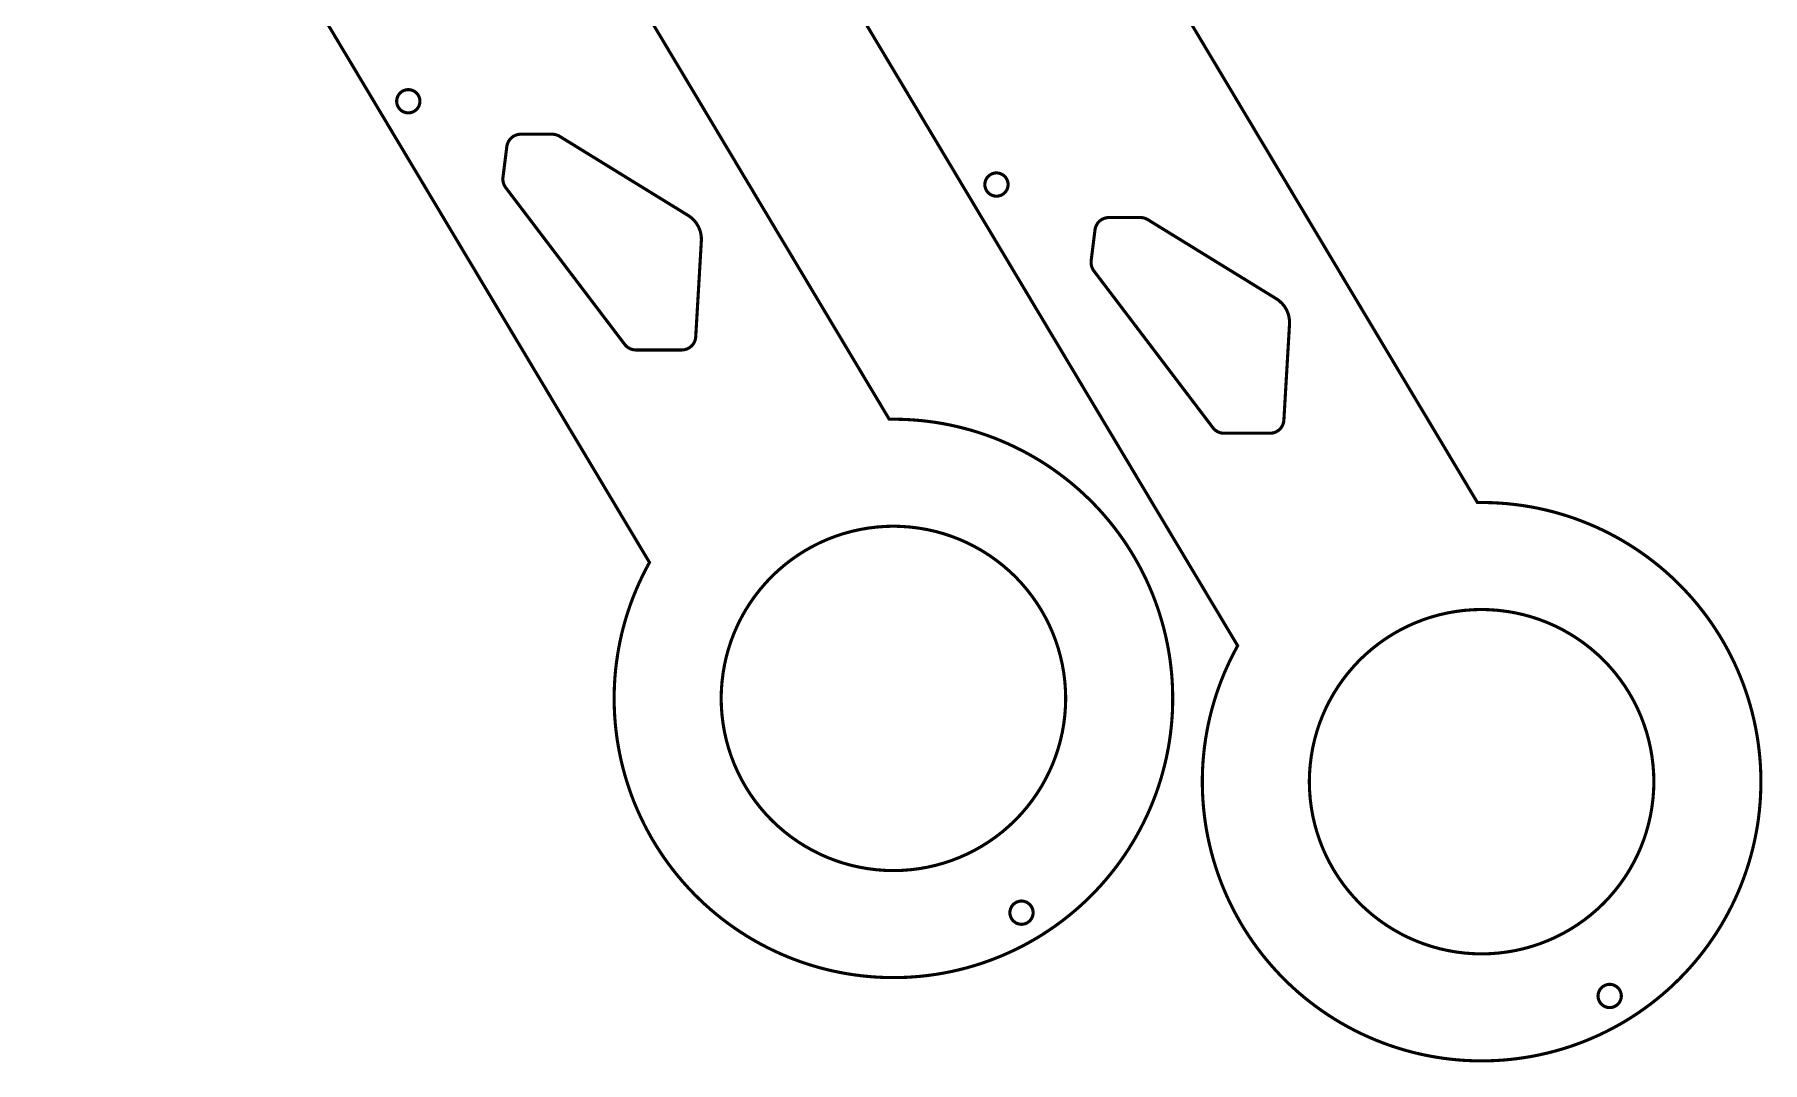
# Model space of a CAD drawing. Extents: x 0 to 578, y 0 to 442.
# Drawn here: x 392 to 577.6, y 5.1 to 115.5 of the extents above; entities that cross this region are included whole.
import ezdxf

# ---------------------------------------------------------------- set-up
doc = ezdxf.new("R2010")
doc.units = 0
doc.layers.get('0').update_dxf_attribs({"linetype": 'CONTINUOUS'})

msp = doc.modelspace()

# ---------------------------------------------------------------- linework, layer by layer
at = {"color": 0, "const_width": 0.3333}
for points in [[(427.151, 169.082), (483.843, 74.2078), (484.05, 74.211), (484.672, 74.2089), (485.5, 74.1869), (486.324, 74.1425), (487.144, 74.0756), (487.961, 73.9864), (488.774, 73.875), (489.581, 73.7418), (490.383, 73.5868), (491.179, 73.4103), (491.969, 73.2125), (492.754, 72.9935), (493.531, 72.7535), (494.3, 72.4928), (495.063, 72.2114), (495.817, 71.9097), (496.563, 71.5876), (497.299, 71.2457), (498.025, 70.8837), (498.742, 70.5022), (499.449, 70.1013), (500.146, 69.681), (500.831, 69.2415), (501.504, 68.7832), (502.165, 68.3061), (502.815, 67.8106), (503.453, 67.2965), (504.076, 66.7644), (504.686, 66.2143), (505.282, 65.6464), (505.864, 65.0608), (506.431, 64.4578), (506.846, 63.9946), (506.982, 63.8375), (507.118, 63.6807), (507.517, 63.2024), (508.032, 62.5546), (508.528, 61.8946), (509.003, 61.2231), (509.46, 60.5401), (509.897, 59.8464), (510.314, 59.1422), (510.711, 58.4281), (511.088, 57.7046), (511.444, 56.9718), (511.781, 56.2306), (512.096, 55.481), (512.39, 54.7238), (512.665, 53.9592), (512.918, 53.1878), (513.151, 52.4097), (513.363, 51.626), (513.553, 50.8364), (513.721, 50.0418), (513.868, 49.2425), (513.993, 48.439), (514.097, 47.6317), (514.179, 46.821), (514.239, 46.0075), (514.276, 45.1913), (514.293, 44.3732), (514.286, 43.5533), (514.257, 42.7324), (514.204, 41.9107), (514.131, 41.0887), (514.032, 40.2669), (513.944, 39.6506), (513.912, 39.4457), (513.879, 39.2408), (513.768, 38.6282), (513.604, 37.8172), (513.417, 37.0133), (513.208, 36.2168), (512.979, 35.4281), (512.728, 34.6476), (512.457, 33.8756), (512.164, 33.1125), (511.853, 32.3588), (511.521, 31.6147), (511.168, 30.8807), (510.797, 30.1571), (510.407, 29.4443), (509.997, 28.7428), (509.569, 28.0528), (509.122, 27.3746), (508.658, 26.7089), (508.175, 26.0558), (507.675, 25.416), (507.157, 24.7894), (506.622, 24.1767), (506.071, 23.5783), (505.503, 22.9944), (504.918, 22.4256), (504.317, 21.8719), (503.7, 21.334), (503.068, 20.8124), (502.421, 20.3071), (501.757, 19.8187), (501.079, 19.3476), (500.387, 18.894), (499.86, 18.5649), (499.681, 18.4585), (499.503, 18.3521), (498.963, 18.0426), (498.235, 17.6478), (497.499, 17.2743), (496.756, 16.9219), (496.003, 16.591), (495.244, 16.2813), (494.478, 15.9931), (493.707, 15.7261), (492.928, 15.4807), (492.144, 15.2568), (491.357, 15.0544), (490.564, 14.8738), (489.767, 14.7147), (488.965, 14.5774), (488.162, 14.4618), (487.356, 14.3679), (486.547, 14.296), (485.736, 14.2458), (484.925, 14.2178), (484.113, 14.2115), (483.299, 14.2275), (482.486, 14.2654), (481.674, 14.3256), (480.861, 14.4078), (480.051, 14.5122), (479.243, 14.639), (478.436, 14.7881), (477.633, 14.9594), (476.833, 15.1533), (476.036, 15.3696), (475.244, 15.6082), (474.653, 15.8015), (474.457, 15.8696), (474.261, 15.9375), (473.676, 16.1525), (472.906, 16.456), (472.147, 16.7797), (471.399, 17.1233), (470.662, 17.4864), (469.936, 17.8688), (469.224, 18.2701), (468.522, 18.6901), (467.835, 19.1283), (467.16, 19.5846), (466.497, 20.0585), (465.85, 20.5499), (465.215, 21.0581), (464.596, 21.5831), (463.99, 22.1244), (463.4, 22.6819), (462.825, 23.2553), (462.267, 23.8439), (461.722, 24.4476), (461.196, 25.0663), (460.685, 25.6994), (460.192, 26.3467), (459.715, 27.0078), (459.257, 27.6824), (458.815, 28.3703), (458.393, 29.071), (457.989, 29.7843), (457.604, 30.5099), (457.238, 31.2475), (456.892, 31.9967), (456.565, 32.7572), (456.333, 33.3347), (456.26, 33.5286), (456.185, 33.7225), (455.974, 34.3083), (455.713, 35.0932), (455.472, 35.8828), (455.254, 36.6768), (455.058, 37.4747), (454.886, 38.276), (454.735, 39.0803), (454.606, 39.8871), (454.499, 40.6958), (454.415, 41.5062), (454.353, 42.3179), (454.313, 43.1301), (454.294, 43.9426), (454.297, 44.755), (454.324, 45.5665), (454.371, 46.3771), (454.44, 47.186), (454.532, 47.9928), (454.646, 48.7971), (454.781, 49.5986), (454.938, 50.3965), (455.115, 51.1907), (455.317, 51.9806), (455.537, 52.7657), (455.782, 53.5454), (456.047, 54.3196), (456.333, 55.0875), (456.642, 55.849), (456.972, 56.6033), (457.324, 57.3503), (457.696, 58.0892), (457.989, 58.6383), (458.09, 58.8196), (392.204, 169.082)], [(490.331, 160.132), (547.021, 65.2574), (547.228, 65.2606), (547.851, 65.2585), (548.678, 65.2365), (549.503, 65.1921), (550.322, 65.1251), (551.139, 65.0358), (551.951, 64.9246), (552.76, 64.7913), (553.561, 64.6364), (554.358, 64.4599), (555.149, 64.2621), (555.932, 64.0431), (556.71, 63.8031), (557.479, 63.5424), (558.24, 63.261), (558.994, 62.9592), (559.74, 62.6372), (560.476, 62.2951), (561.203, 61.9333), (561.921, 61.5518), (562.628, 61.1508), (563.324, 60.7304), (564.008, 60.291), (564.682, 59.8326), (565.344, 59.3557), (565.993, 58.86), (566.631, 58.346), (567.254, 57.8139), (567.864, 57.2638), (568.46, 56.6958), (569.042, 56.1103), (569.608, 55.5074), (570.025, 55.044), (570.161, 54.8871), (570.296, 54.7301), (570.694, 54.2519), (571.21, 53.6042), (571.706, 52.9442), (572.182, 52.2726), (572.637, 51.5896), (573.075, 50.8958), (573.492, 50.1917), (573.889, 49.4776), (574.265, 48.754), (574.622, 48.0214), (574.958, 47.28), (575.274, 46.5306), (575.569, 45.7733), (575.843, 45.0087), (576.097, 44.2372), (576.329, 43.4593), (576.54, 42.6754), (576.731, 41.886), (576.899, 41.0914), (577.046, 40.2921), (577.172, 39.4886), (577.275, 38.6813), (577.357, 37.8706), (577.418, 37.0569), (577.456, 36.2408), (577.471, 35.4226), (577.464, 34.6029), (577.435, 33.7819), (577.383, 32.9603), (577.308, 32.1383), (577.211, 31.3165), (577.124, 30.7001), (577.09, 30.4953), (577.057, 30.2904), (576.947, 29.6776), (576.782, 28.8667), (576.594, 28.0628), (576.386, 27.2664), (576.157, 26.4776), (575.906, 25.6971), (575.635, 24.9251), (575.343, 24.1621), (575.031, 23.4083), (574.699, 22.6642), (574.347, 21.9301), (573.975, 21.2067), (573.585, 20.4938), (573.175, 19.7922), (572.747, 19.1022), (572.301, 18.4242), (571.836, 17.7585), (571.354, 17.1054), (570.854, 16.4654), (570.336, 15.8389), (569.801, 15.2263), (569.249, 14.6278), (568.681, 14.0439), (568.096, 13.475), (567.496, 12.9215), (566.879, 12.3836), (566.246, 11.8619), (565.599, 11.3567), (564.936, 10.8683), (564.258, 10.3971), (563.565, 9.9436), (563.037, 9.6144), (562.86, 9.508), (562.681, 9.4016), (562.14, 9.0921), (561.414, 8.6974), (560.678, 8.3238), (559.933, 7.9715), (559.182, 7.6405), (558.422, 7.3308), (557.657, 7.0425), (556.885, 6.7757), (556.107, 6.5302), (555.324, 6.3063), (554.535, 6.104), (553.742, 5.9233), (552.944, 5.7642), (552.144, 5.6269), (551.34, 5.5113), (550.533, 5.4175), (549.725, 5.3455), (548.915, 5.2954), (548.103, 5.2673), (547.29, 5.2611), (546.478, 5.277), (545.664, 5.315), (544.851, 5.3751), (544.04, 5.4573), (543.229, 5.5618), (542.421, 5.6885), (541.615, 5.8376), (540.811, 6.009), (540.011, 6.2028), (539.215, 6.4191), (538.422, 6.6578), (537.831, 6.8511), (537.635, 6.9191), (537.439, 6.9871), (536.854, 7.202), (536.085, 7.5055), (535.325, 7.8292), (534.576, 8.1728), (533.84, 8.5359), (533.115, 8.9184), (532.401, 9.3197), (531.701, 9.7396), (531.012, 10.1779), (530.338, 10.6342), (529.676, 11.1081), (529.028, 11.5993), (528.394, 12.1076), (527.774, 12.6327), (527.169, 13.174), (526.579, 13.7315), (526.004, 14.3047), (525.444, 14.8933), (524.901, 15.4972), (524.374, 16.1158), (523.864, 16.7489), (523.369, 17.3961), (522.893, 18.0574), (522.435, 18.7319), (521.994, 19.4197), (521.571, 20.1206), (521.168, 20.8339), (520.782, 21.5594), (520.417, 22.2971), (520.069, 23.0462), (519.743, 23.8067), (519.511, 24.3843), (519.438, 24.5782), (519.364, 24.7721), (519.153, 25.3578), (518.89, 26.1426), (518.65, 26.9324), (518.432, 27.7264), (518.238, 28.5242), (518.064, 29.3256), (517.912, 30.1297), (517.783, 30.9365), (517.678, 31.7454), (517.593, 32.5558), (517.531, 33.3674), (517.49, 34.1797), (517.472, 34.9922), (517.476, 35.8044), (517.501, 36.6161), (517.549, 37.4265), (517.619, 38.2354), (517.71, 39.0424), (517.824, 39.8467), (517.958, 40.6481), (518.115, 41.4461), (518.294, 42.2403), (518.494, 43.03), (518.717, 43.8151), (518.96, 44.595), (519.225, 45.369), (519.511, 46.1371), (519.819, 46.8985), (520.15, 47.6529), (520.501, 48.3997), (520.874, 49.1386), (521.167, 49.6879), (521.268, 49.869), (455.382, 160.132)]]:
    msp.add_lwpolyline(points, dxfattribs=at)
at = {"color": 0}
for points in [[(427.151, 169.082), (483.843, 74.2078), (484.05, 74.211), (484.672, 74.2089), (485.5, 74.1869), (486.324, 74.1425), (487.144, 74.0756), (487.961, 73.9864), (488.774, 73.875), (489.581, 73.7418), (490.383, 73.5868), (491.179, 73.4103), (491.969, 73.2125), (492.754, 72.9935), (493.531, 72.7535), (494.3, 72.4928), (495.063, 72.2114), (495.817, 71.9097), (496.563, 71.5876), (497.299, 71.2457), (498.025, 70.8837), (498.742, 70.5022), (499.449, 70.1013), (500.146, 69.681), (500.831, 69.2415), (501.504, 68.7832), (502.165, 68.3061), (502.815, 67.8106), (503.453, 67.2965), (504.076, 66.7644), (504.686, 66.2143), (505.282, 65.6464), (505.864, 65.0608), (506.431, 64.4578), (506.846, 63.9946), (506.982, 63.8375), (507.118, 63.6807), (507.517, 63.2024), (508.032, 62.5546), (508.528, 61.8946), (509.003, 61.2231), (509.46, 60.5401), (509.897, 59.8464), (510.314, 59.1422), (510.711, 58.4281), (511.088, 57.7046), (511.444, 56.9718), (511.781, 56.2306), (512.096, 55.481), (512.39, 54.7238), (512.665, 53.9592), (512.918, 53.1878), (513.151, 52.4097), (513.363, 51.626), (513.553, 50.8364), (513.721, 50.0418), (513.868, 49.2425), (513.993, 48.439), (514.097, 47.6317), (514.179, 46.821), (514.239, 46.0075), (514.276, 45.1913), (514.293, 44.3732), (514.286, 43.5533), (514.257, 42.7324), (514.204, 41.9107), (514.131, 41.0887), (514.032, 40.2669), (513.944, 39.6506), (513.912, 39.4457), (513.879, 39.2408), (513.768, 38.6282), (513.604, 37.8172), (513.417, 37.0133), (513.208, 36.2168), (512.979, 35.4281), (512.728, 34.6476), (512.457, 33.8756), (512.164, 33.1125), (511.853, 32.3588), (511.521, 31.6147), (511.168, 30.8807), (510.797, 30.1571), (510.407, 29.4443), (509.997, 28.7428), (509.569, 28.0528), (509.122, 27.3746), (508.658, 26.7089), (508.175, 26.0558), (507.675, 25.416), (507.157, 24.7894), (506.622, 24.1767), (506.071, 23.5783), (505.503, 22.9944), (504.918, 22.4256), (504.317, 21.8719), (503.7, 21.334), (503.068, 20.8124), (502.421, 20.3071), (501.757, 19.8187), (501.079, 19.3476), (500.387, 18.894), (499.86, 18.5649), (499.681, 18.4585), (499.503, 18.3521), (498.963, 18.0426), (498.235, 17.6478), (497.499, 17.2743), (496.756, 16.9219), (496.003, 16.591), (495.244, 16.2813), (494.478, 15.9931), (493.707, 15.7261), (492.928, 15.4807), (492.144, 15.2568), (491.357, 15.0544), (490.564, 14.8738), (489.767, 14.7147), (488.965, 14.5774), (488.162, 14.4618), (487.356, 14.3679), (486.547, 14.296), (485.736, 14.2458), (484.925, 14.2178), (484.113, 14.2115), (483.299, 14.2275), (482.486, 14.2654), (481.674, 14.3256), (480.861, 14.4078), (480.051, 14.5122), (479.243, 14.639), (478.436, 14.7881), (477.633, 14.9594), (476.833, 15.1533), (476.036, 15.3696), (475.244, 15.6082), (474.653, 15.8015), (474.457, 15.8696), (474.261, 15.9375), (473.676, 16.1525), (472.906, 16.456), (472.147, 16.7797), (471.399, 17.1233), (470.662, 17.4864), (469.936, 17.8688), (469.224, 18.2701), (468.522, 18.6901), (467.835, 19.1283), (467.16, 19.5846), (466.497, 20.0585), (465.85, 20.5499), (465.215, 21.0581), (464.596, 21.5831), (463.99, 22.1244), (463.4, 22.6819), (462.825, 23.2553), (462.267, 23.8439), (461.722, 24.4476), (461.196, 25.0663), (460.685, 25.6994), (460.192, 26.3467), (459.715, 27.0078), (459.257, 27.6824), (458.815, 28.3703), (458.393, 29.071), (457.989, 29.7843), (457.604, 30.5099), (457.238, 31.2475), (456.892, 31.9967), (456.565, 32.7572), (456.333, 33.3347), (456.26, 33.5286), (456.185, 33.7225), (455.974, 34.3083), (455.713, 35.0932), (455.472, 35.8828), (455.254, 36.6768), (455.058, 37.4747), (454.886, 38.276), (454.735, 39.0803), (454.606, 39.8871), (454.499, 40.6958), (454.415, 41.5062), (454.353, 42.3179), (454.313, 43.1301), (454.294, 43.9426), (454.297, 44.755), (454.324, 45.5665), (454.371, 46.3771), (454.44, 47.186), (454.532, 47.9928), (454.646, 48.7971), (454.781, 49.5986), (454.938, 50.3965), (455.115, 51.1907), (455.317, 51.9806), (455.537, 52.7657), (455.782, 53.5454), (456.047, 54.3196), (456.333, 55.0875), (456.642, 55.849), (456.972, 56.6033), (457.324, 57.3503), (457.696, 58.0892), (457.989, 58.6383), (458.09, 58.8196), (392.204, 169.082)], [(490.331, 160.132), (547.021, 65.2574), (547.228, 65.2606), (547.851, 65.2585), (548.678, 65.2365), (549.503, 65.1921), (550.322, 65.1251), (551.139, 65.0358), (551.951, 64.9246), (552.76, 64.7913), (553.561, 64.6364), (554.358, 64.4599), (555.149, 64.2621), (555.932, 64.0431), (556.71, 63.8031), (557.479, 63.5424), (558.24, 63.261), (558.994, 62.9592), (559.74, 62.6372), (560.476, 62.2951), (561.203, 61.9333), (561.921, 61.5518), (562.628, 61.1508), (563.324, 60.7304), (564.008, 60.291), (564.682, 59.8326), (565.344, 59.3557), (565.993, 58.86), (566.631, 58.346), (567.254, 57.8139), (567.864, 57.2638), (568.46, 56.6958), (569.042, 56.1103), (569.608, 55.5074), (570.025, 55.044), (570.161, 54.8871), (570.296, 54.7301), (570.694, 54.2519), (571.21, 53.6042), (571.706, 52.9442), (572.182, 52.2726), (572.637, 51.5896), (573.075, 50.8958), (573.492, 50.1917), (573.889, 49.4776), (574.265, 48.754), (574.622, 48.0214), (574.958, 47.28), (575.274, 46.5306), (575.569, 45.7733), (575.843, 45.0087), (576.097, 44.2372), (576.329, 43.4593), (576.54, 42.6754), (576.731, 41.886), (576.899, 41.0914), (577.046, 40.2921), (577.172, 39.4886), (577.275, 38.6813), (577.357, 37.8706), (577.418, 37.0569), (577.456, 36.2408), (577.471, 35.4226), (577.464, 34.6029), (577.435, 33.7819), (577.383, 32.9603), (577.308, 32.1383), (577.211, 31.3165), (577.124, 30.7001), (577.09, 30.4953), (577.057, 30.2904), (576.947, 29.6776), (576.782, 28.8667), (576.594, 28.0628), (576.386, 27.2664), (576.157, 26.4776), (575.906, 25.6971), (575.635, 24.9251), (575.343, 24.1621), (575.031, 23.4083), (574.699, 22.6642), (574.347, 21.9301), (573.975, 21.2067), (573.585, 20.4938), (573.175, 19.7922), (572.747, 19.1022), (572.301, 18.4242), (571.836, 17.7585), (571.354, 17.1054), (570.854, 16.4654), (570.336, 15.8389), (569.801, 15.2263), (569.249, 14.6278), (568.681, 14.0439), (568.096, 13.475), (567.496, 12.9215), (566.879, 12.3836), (566.246, 11.8619), (565.599, 11.3567), (564.936, 10.8683), (564.258, 10.3971), (563.565, 9.9436), (563.037, 9.6144), (562.86, 9.508), (562.681, 9.4016), (562.14, 9.0921), (561.414, 8.6974), (560.678, 8.3238), (559.933, 7.9715), (559.182, 7.6405), (558.422, 7.3308), (557.657, 7.0425), (556.885, 6.7757), (556.107, 6.5302), (555.324, 6.3063), (554.535, 6.104), (553.742, 5.9233), (552.944, 5.7642), (552.144, 5.6269), (551.34, 5.5113), (550.533, 5.4175), (549.725, 5.3455), (548.915, 5.2954), (548.103, 5.2673), (547.29, 5.2611), (546.478, 5.277), (545.664, 5.315), (544.851, 5.3751), (544.04, 5.4573), (543.229, 5.5618), (542.421, 5.6885), (541.615, 5.8376), (540.811, 6.009), (540.011, 6.2028), (539.215, 6.4191), (538.422, 6.6578), (537.831, 6.8511), (537.635, 6.9191), (537.439, 6.9871), (536.854, 7.202), (536.085, 7.5055), (535.325, 7.8292), (534.576, 8.1728), (533.84, 8.5359), (533.115, 8.9184), (532.401, 9.3197), (531.701, 9.7396), (531.012, 10.1779), (530.338, 10.6342), (529.676, 11.1081), (529.028, 11.5993), (528.394, 12.1076), (527.774, 12.6327), (527.169, 13.174), (526.579, 13.7315), (526.004, 14.3047), (525.444, 14.8933), (524.901, 15.4972), (524.374, 16.1158), (523.864, 16.7489), (523.369, 17.3961), (522.893, 18.0574), (522.435, 18.7319), (521.994, 19.4197), (521.571, 20.1206), (521.168, 20.8339), (520.782, 21.5594), (520.417, 22.2971), (520.069, 23.0462), (519.743, 23.8067), (519.511, 24.3843), (519.438, 24.5782), (519.364, 24.7721), (519.153, 25.3578), (518.89, 26.1426), (518.65, 26.9324), (518.432, 27.7264), (518.238, 28.5242), (518.064, 29.3256), (517.912, 30.1297), (517.783, 30.9365), (517.678, 31.7454), (517.593, 32.5558), (517.531, 33.3674), (517.49, 34.1797), (517.472, 34.9922), (517.476, 35.8044), (517.501, 36.6161), (517.549, 37.4265), (517.619, 38.2354), (517.71, 39.0424), (517.824, 39.8467), (517.958, 40.6481), (518.115, 41.4461), (518.294, 42.2403), (518.494, 43.03), (518.717, 43.8151), (518.96, 44.595), (519.225, 45.369), (519.511, 46.1371), (519.819, 46.8985), (520.15, 47.6529), (520.501, 48.3997), (520.874, 49.1386), (521.167, 49.6879), (521.268, 49.869), (455.382, 160.132)]]:
    msp.add_lwpolyline(points, dxfattribs=at)
at = {"color": 0, "const_width": 0.3333}
for points in [[(433.432, 108.376), (433.432, 108.313), (433.407, 108.124), (433.335, 107.89), (433.219, 107.677), (433.067, 107.492), (432.881, 107.34), (432.669, 107.224), (432.435, 107.152), (432.246, 107.126), (432.182, 107.126), (432.119, 107.126), (431.931, 107.152), (431.696, 107.224), (431.483, 107.34), (431.299, 107.492), (431.146, 107.677), (431.031, 107.89), (430.958, 108.124), (430.932, 108.313), (430.932, 108.376), (430.932, 108.439), (430.958, 108.628), (431.031, 108.863), (431.146, 109.075), (431.299, 109.26), (431.483, 109.413), (431.696, 109.528), (431.931, 109.601), (432.119, 109.626), (432.182, 109.626), (432.246, 109.626), (432.435, 109.601), (432.669, 109.528), (432.881, 109.413), (433.067, 109.26), (433.219, 109.075), (433.335, 108.863), (433.407, 108.628), (433.432, 108.439), (433.432, 108.376)], [(448.431, 104.61), (448.388, 104.637), (448.247, 104.706), (448.053, 104.776), (447.851, 104.818), (447.696, 104.832), (447.644, 104.832), (444.257, 104.832), (444.188, 104.832), (443.979, 104.807), (443.718, 104.733), (443.478, 104.615), (443.264, 104.457), (443.081, 104.264), (442.933, 104.04), (442.828, 103.79), (442.776, 103.587), (442.768, 103.518), (442.353, 100.188), (442.344, 100.116), (442.344, 99.8969), (442.393, 99.6128), (442.494, 99.3429), (442.603, 99.1529), (442.646, 99.0953), (455.432, 82.2456), (455.458, 82.2108), (455.546, 82.1129), (455.672, 81.9953), (455.811, 81.8936), (455.96, 81.8089), (456.117, 81.7415), (456.282, 81.6925), (456.453, 81.6625), (456.583, 81.6524), (456.626, 81.6524), (461.558, 81.6524), (461.594, 81.6524), (461.706, 81.6594), (461.849, 81.6806), (461.988, 81.7147), (462.121, 81.7615), (462.249, 81.8201), (462.368, 81.8901), (462.482, 81.9707), (462.588, 82.0611), (462.683, 82.1608), (462.771, 82.2693), (462.847, 82.3857), (462.914, 82.5093), (462.968, 82.6397), (463.011, 82.7763), (463.04, 82.9181), (463.053, 83.0278), (463.056, 83.0644), (463.661, 93.3772), (463.667, 93.4793), (463.657, 93.7872), (463.599, 94.1875), (463.488, 94.5729), (463.326, 94.9386), (463.119, 95.2799), (462.867, 95.5917), (462.572, 95.8692), (462.326, 96.0539), (462.239, 96.1075), (448.431, 104.61)], [(496.611, 99.4256), (496.611, 99.3626), (496.585, 99.1737), (496.512, 98.9392), (496.397, 98.7268), (496.244, 98.5418), (496.06, 98.3892), (495.847, 98.2739), (495.613, 98.2011), (495.424, 98.1756), (495.361, 98.1756), (495.297, 98.1756), (495.108, 98.2011), (494.874, 98.2739), (494.661, 98.3892), (494.476, 98.5418), (494.324, 98.7268), (494.208, 98.9392), (494.136, 99.1737), (494.111, 99.3626), (494.111, 99.4256), (494.111, 99.4886), (494.136, 99.6776), (494.208, 99.9122), (494.324, 100.125), (494.476, 100.31), (494.661, 100.462), (494.874, 100.577), (495.108, 100.65), (495.297, 100.676), (495.361, 100.676), (495.424, 100.676), (495.613, 100.65), (495.847, 100.577), (496.06, 100.462), (496.244, 100.31), (496.397, 100.125), (496.512, 99.9122), (496.585, 99.6776), (496.611, 99.4886), (496.611, 99.4256)], [(511.61, 95.6592), (511.565, 95.6864), (511.425, 95.7554), (511.232, 95.8251), (511.029, 95.8676), (510.875, 95.8819), (510.822, 95.8819), (507.435, 95.8819), (507.365, 95.8819), (507.157, 95.8562), (506.896, 95.7822), (506.656, 95.664), (506.442, 95.5064), (506.258, 95.3135), (506.113, 95.0897), (506.006, 94.8396), (505.956, 94.6364), (505.946, 94.5675), (505.531, 91.2371), (505.522, 91.1654), (505.524, 90.9464), (505.571, 90.6622), (505.672, 90.3924), (505.781, 90.2025), (505.825, 90.1449), (518.61, 73.2951), (518.636, 73.2604), (518.724, 73.1624), (518.85, 73.0449), (518.989, 72.9432), (519.137, 72.8583), (519.296, 72.7911), (519.46, 72.7421), (519.631, 72.7121), (519.761, 72.7019), (519.806, 72.7019), (524.736, 72.7019), (524.774, 72.7019), (524.883, 72.709), (525.026, 72.73), (525.165, 72.7643), (525.299, 72.811), (525.426, 72.8697), (525.547, 72.9396), (525.66, 73.0201), (525.765, 73.1106), (525.863, 73.2104), (525.949, 73.3188), (526.026, 73.4351), (526.092, 73.5589), (526.146, 73.6893), (526.189, 73.8257), (526.218, 73.9675), (526.232, 74.0774), (526.233, 74.114), (526.839, 84.4267), (526.844, 84.5287), (526.835, 84.8368), (526.776, 85.2369), (526.665, 85.6224), (526.504, 85.9882), (526.297, 86.3293), (526.044, 86.6411), (525.751, 86.9186), (525.504, 87.1035), (525.417, 87.1569), (511.61, 95.6592)], [(502.793, 44.2111), (502.793, 43.9818), (502.769, 43.2939), (502.703, 42.3826), (502.59, 41.4793), (502.435, 40.5851), (502.235, 39.7018), (501.993, 38.8307), (501.71, 37.9735), (501.385, 37.1315), (501.019, 36.3065), (500.614, 35.4997), (500.168, 34.7128), (499.685, 33.9474), (499.162, 33.2049), (498.603, 32.4867), (498.007, 31.7944), (497.536, 31.2918), (497.374, 31.1297), (497.213, 30.9675), (496.71, 30.4971), (496.017, 29.9008), (495.299, 29.3413), (494.557, 28.8194), (493.792, 28.3356), (493.004, 27.8907), (492.197, 27.485), (491.372, 27.1194), (490.531, 26.7944), (489.674, 26.5108), (488.803, 26.2692), (487.919, 26.07), (487.025, 25.9139), (486.121, 25.8017), (485.21, 25.7339), (484.522, 25.7111), (484.293, 25.7111), (484.064, 25.7111), (483.375, 25.7339), (482.464, 25.8017), (481.561, 25.9139), (480.667, 26.07), (479.783, 26.2692), (478.912, 26.5108), (478.056, 26.7944), (477.213, 27.1194), (476.387, 27.485), (475.582, 27.8907), (474.794, 28.3356), (474.029, 28.8194), (473.286, 29.3413), (472.568, 29.9008), (471.876, 30.4971), (471.374, 30.9675), (471.211, 31.1297), (471.049, 31.2918), (470.579, 31.7944), (469.982, 32.4867), (469.422, 33.2049), (468.901, 33.9474), (468.417, 34.7128), (467.972, 35.4997), (467.567, 36.3065), (467.201, 37.1315), (466.876, 37.9735), (466.593, 38.8307), (466.35, 39.7018), (466.151, 40.5851), (465.996, 41.4793), (465.883, 42.3826), (465.815, 43.2939), (465.793, 43.9818), (465.793, 44.2111), (465.793, 44.4406), (465.815, 45.1285), (465.883, 46.0397), (465.996, 46.9431), (466.151, 47.8372), (466.35, 48.7206), (466.593, 49.5917), (466.876, 50.4489), (467.201, 51.2908), (467.567, 52.116), (467.972, 52.9226), (468.417, 53.7096), (468.901, 54.475), (469.422, 55.2175), (469.982, 55.9357), (470.579, 56.6279), (471.049, 57.1304), (471.211, 57.2926), (471.374, 57.4549), (471.876, 57.9253), (472.568, 58.5215), (473.286, 59.0811), (474.029, 59.6029), (474.794, 60.0868), (475.582, 60.5318), (476.387, 60.9374), (477.213, 61.3031), (478.056, 61.6279), (478.912, 61.9115), (479.783, 62.1533), (480.667, 62.3525), (481.561, 62.5085), (482.464, 62.6207), (483.375, 62.6885), (484.064, 62.7112), (484.293, 62.7112), (484.522, 62.7112), (485.21, 62.6885), (486.121, 62.6207), (487.025, 62.5085), (487.919, 62.3525), (488.803, 62.1533), (489.674, 61.9115), (490.531, 61.6279), (491.372, 61.3031), (492.197, 60.9374), (493.004, 60.5318), (493.792, 60.0868), (494.557, 59.6029), (495.299, 59.0811), (496.017, 58.5215), (496.71, 57.9253), (497.213, 57.4549), (497.374, 57.2926), (497.536, 57.1306), (498.007, 56.6279), (498.603, 55.9357), (499.162, 55.2175), (499.685, 54.475), (500.168, 53.7096), (500.614, 52.9226), (501.019, 52.116), (501.385, 51.2908), (501.71, 50.4489), (501.993, 49.5917), (502.235, 48.7206), (502.435, 47.8372), (502.59, 46.9431), (502.703, 46.0397), (502.769, 45.1285), (502.793, 44.4406), (502.793, 44.2111)], [(565.971, 35.2607), (565.971, 35.0314), (565.949, 34.3433), (565.881, 33.4322), (565.768, 32.5288), (565.613, 31.6347), (565.412, 30.7513), (565.171, 29.8803), (564.887, 29.0231), (564.563, 28.1811), (564.197, 27.356), (563.792, 26.5493), (563.347, 25.7624), (562.863, 24.9969), (562.34, 24.2543), (561.782, 23.5362), (561.185, 22.844), (560.715, 22.3414), (560.553, 22.1792), (560.39, 22.0171), (559.887, 21.5467), (559.196, 20.9503), (558.478, 20.3908), (557.735, 19.8689), (556.969, 19.3851), (556.182, 18.9401), (555.376, 18.5344), (554.55, 18.1689), (553.708, 17.844), (552.851, 17.5604), (551.981, 17.3186), (551.097, 17.1194), (550.203, 16.9635), (549.3, 16.8513), (548.389, 16.7835), (547.7, 16.7607), (547.471, 16.7607), (547.242, 16.7607), (546.554, 16.7835), (545.643, 16.8513), (544.739, 16.9635), (543.844, 17.1194), (542.961, 17.3186), (542.09, 17.5604), (541.233, 17.844), (540.392, 18.1689), (539.567, 18.5344), (538.76, 18.9401), (537.972, 19.3851), (537.207, 19.8689), (536.465, 20.3908), (535.746, 20.9503), (535.054, 21.5467), (534.551, 22.0171), (534.389, 22.1792), (534.228, 22.3414), (533.757, 22.844), (533.161, 23.5362), (532.601, 24.2543), (532.079, 24.9969), (531.596, 25.7624), (531.15, 26.5493), (530.744, 27.356), (530.379, 28.1811), (530.054, 29.0231), (529.771, 29.8803), (529.529, 30.7513), (529.329, 31.6347), (529.174, 32.5288), (529.061, 33.4322), (528.994, 34.3433), (528.971, 35.0314), (528.971, 35.2607), (528.971, 35.4901), (528.994, 36.1781), (529.061, 37.0892), (529.174, 37.9926), (529.329, 38.8868), (529.529, 39.7701), (529.771, 40.6411), (530.054, 41.4985), (530.379, 42.3404), (530.744, 43.1654), (531.15, 43.9722), (531.596, 44.759), (532.079, 45.5246), (532.601, 46.2671), (533.161, 46.9853), (533.757, 47.6775), (534.228, 48.18), (534.389, 48.3422), (534.551, 48.5043), (535.054, 48.9749), (535.746, 49.5711), (536.465, 50.1306), (537.207, 50.6525), (537.972, 51.1364), (538.76, 51.5814), (539.567, 51.9869), (540.392, 52.3525), (541.233, 52.6775), (542.09, 52.9611), (542.961, 53.2028), (543.844, 53.4021), (544.739, 53.5581), (545.643, 53.6703), (546.554, 53.7381), (547.242, 53.7607), (547.471, 53.7607), (547.7, 53.7607), (548.389, 53.7381), (549.3, 53.6703), (550.203, 53.5581), (551.097, 53.4021), (551.981, 53.2028), (552.851, 52.9611), (553.708, 52.6775), (554.55, 52.3525), (555.376, 51.9869), (556.182, 51.5814), (556.969, 51.1364), (557.735, 50.6525), (558.478, 50.1306), (559.196, 49.5711), (559.887, 48.9749), (560.39, 48.5044), (560.553, 48.3422), (560.715, 48.18), (561.185, 47.6775), (561.782, 46.9853), (562.34, 46.2671), (562.863, 45.5246), (563.347, 44.759), (563.792, 43.9722), (564.197, 43.1654), (564.563, 42.3404), (564.887, 41.4985), (565.171, 40.6411), (565.412, 39.7701), (565.613, 38.8868), (565.768, 37.9926), (565.881, 37.0892), (565.949, 36.1781), (565.971, 35.4901), (565.971, 35.2607)], [(499.3, 21.1882), (499.3, 21.1253), (499.275, 20.9363), (499.201, 20.7017), (499.086, 20.4893), (498.933, 20.3043), (498.749, 20.1518), (498.536, 20.0365), (498.301, 19.9636), (498.113, 19.9382), (498.05, 19.9382), (497.988, 19.9382), (497.797, 19.9636), (497.564, 20.0365), (497.351, 20.1518), (497.165, 20.3043), (497.014, 20.4893), (496.899, 20.7017), (496.825, 20.9363), (496.8, 21.1253), (496.8, 21.1882), (496.8, 21.2512), (496.825, 21.4401), (496.899, 21.6749), (497.014, 21.8872), (497.165, 22.0721), (497.351, 22.2247), (497.564, 22.34), (497.797, 22.4128), (497.988, 22.4382), (498.05, 22.4382), (498.113, 22.4382), (498.301, 22.4128), (498.536, 22.34), (498.749, 22.2247), (498.933, 22.0721), (499.086, 21.8872), (499.201, 21.6749), (499.275, 21.4401), (499.3, 21.2512), (499.3, 21.1882)], [(562.478, 12.2377), (562.478, 12.1748), (562.453, 11.9858), (562.381, 11.7512), (562.265, 11.5388), (562.113, 11.3539), (561.926, 11.2012), (561.715, 11.086), (561.481, 11.0132), (561.292, 10.9877), (561.228, 10.9877), (561.165, 10.9877), (560.976, 11.0132), (560.742, 11.086), (560.529, 11.2012), (560.344, 11.3539), (560.192, 11.5388), (560.076, 11.7512), (560.004, 11.9858), (559.978, 12.1748), (559.978, 12.2377), (559.978, 12.3007), (560.004, 12.4897), (560.076, 12.7243), (560.192, 12.9367), (560.344, 13.1216), (560.529, 13.2743), (560.742, 13.3895), (560.976, 13.4623), (561.165, 13.4877), (561.228, 13.4877), (561.292, 13.4877), (561.481, 13.4623), (561.715, 13.3895), (561.926, 13.2743), (562.113, 13.1216), (562.265, 12.9367), (562.381, 12.7243), (562.453, 12.4897), (562.478, 12.3007), (562.478, 12.2377)]]:
    msp.add_lwpolyline(points, close=True, dxfattribs=at)
at = {"color": 0}
for points in [[(433.432, 108.376), (433.432, 108.313), (433.407, 108.124), (433.335, 107.89), (433.219, 107.677), (433.067, 107.492), (432.881, 107.34), (432.669, 107.224), (432.435, 107.152), (432.246, 107.126), (432.182, 107.126), (432.119, 107.126), (431.931, 107.152), (431.696, 107.224), (431.483, 107.34), (431.299, 107.492), (431.146, 107.677), (431.031, 107.89), (430.958, 108.124), (430.932, 108.313), (430.932, 108.376), (430.932, 108.439), (430.958, 108.628), (431.031, 108.863), (431.146, 109.075), (431.299, 109.26), (431.483, 109.413), (431.696, 109.528), (431.931, 109.601), (432.119, 109.626), (432.182, 109.626), (432.246, 109.626), (432.435, 109.601), (432.669, 109.528), (432.881, 109.413), (433.067, 109.26), (433.219, 109.075), (433.335, 108.863), (433.407, 108.628), (433.432, 108.439), (433.432, 108.376)], [(448.431, 104.61), (448.388, 104.637), (448.247, 104.706), (448.053, 104.776), (447.851, 104.818), (447.696, 104.832), (447.644, 104.832), (444.257, 104.832), (444.188, 104.832), (443.979, 104.807), (443.718, 104.733), (443.478, 104.615), (443.264, 104.457), (443.081, 104.264), (442.933, 104.04), (442.828, 103.79), (442.776, 103.587), (442.768, 103.518), (442.353, 100.188), (442.344, 100.116), (442.344, 99.8969), (442.393, 99.6128), (442.494, 99.3429), (442.603, 99.1529), (442.646, 99.0953), (455.432, 82.2456), (455.458, 82.2108), (455.546, 82.1129), (455.672, 81.9953), (455.811, 81.8936), (455.96, 81.8089), (456.117, 81.7415), (456.282, 81.6925), (456.453, 81.6625), (456.583, 81.6524), (456.626, 81.6524), (461.558, 81.6524), (461.594, 81.6524), (461.706, 81.6594), (461.849, 81.6806), (461.988, 81.7147), (462.121, 81.7615), (462.249, 81.8201), (462.368, 81.8901), (462.482, 81.9707), (462.588, 82.0611), (462.683, 82.1608), (462.771, 82.2693), (462.847, 82.3857), (462.914, 82.5093), (462.968, 82.6397), (463.011, 82.7763), (463.04, 82.9181), (463.053, 83.0278), (463.056, 83.0644), (463.661, 93.3772), (463.667, 93.4793), (463.657, 93.7872), (463.599, 94.1875), (463.488, 94.5729), (463.326, 94.9386), (463.119, 95.2799), (462.867, 95.5917), (462.572, 95.8692), (462.326, 96.0539), (462.239, 96.1075), (448.431, 104.61)], [(496.611, 99.4256), (496.611, 99.3626), (496.585, 99.1737), (496.512, 98.9392), (496.397, 98.7268), (496.244, 98.5418), (496.06, 98.3892), (495.847, 98.2739), (495.613, 98.2011), (495.424, 98.1756), (495.361, 98.1756), (495.297, 98.1756), (495.108, 98.2011), (494.874, 98.2739), (494.661, 98.3892), (494.476, 98.5418), (494.324, 98.7268), (494.208, 98.9392), (494.136, 99.1737), (494.111, 99.3626), (494.111, 99.4256), (494.111, 99.4886), (494.136, 99.6776), (494.208, 99.9122), (494.324, 100.125), (494.476, 100.31), (494.661, 100.462), (494.874, 100.577), (495.108, 100.65), (495.297, 100.676), (495.361, 100.676), (495.424, 100.676), (495.613, 100.65), (495.847, 100.577), (496.06, 100.462), (496.244, 100.31), (496.397, 100.125), (496.512, 99.9122), (496.585, 99.6776), (496.611, 99.4886), (496.611, 99.4256)], [(511.61, 95.6592), (511.565, 95.6864), (511.425, 95.7554), (511.232, 95.8251), (511.029, 95.8676), (510.875, 95.8819), (510.822, 95.8819), (507.435, 95.8819), (507.365, 95.8819), (507.157, 95.8562), (506.896, 95.7822), (506.656, 95.664), (506.442, 95.5064), (506.258, 95.3135), (506.113, 95.0897), (506.006, 94.8396), (505.956, 94.6364), (505.946, 94.5675), (505.531, 91.2371), (505.522, 91.1654), (505.524, 90.9464), (505.571, 90.6622), (505.672, 90.3924), (505.781, 90.2025), (505.825, 90.1449), (518.61, 73.2951), (518.636, 73.2604), (518.724, 73.1624), (518.85, 73.0449), (518.989, 72.9432), (519.137, 72.8583), (519.296, 72.7911), (519.46, 72.7421), (519.631, 72.7121), (519.761, 72.7019), (519.806, 72.7019), (524.736, 72.7019), (524.774, 72.7019), (524.883, 72.709), (525.026, 72.73), (525.165, 72.7643), (525.299, 72.811), (525.426, 72.8697), (525.547, 72.9396), (525.66, 73.0201), (525.765, 73.1106), (525.863, 73.2104), (525.949, 73.3188), (526.026, 73.4351), (526.092, 73.5589), (526.146, 73.6893), (526.189, 73.8257), (526.218, 73.9675), (526.232, 74.0774), (526.233, 74.114), (526.839, 84.4267), (526.844, 84.5287), (526.835, 84.8368), (526.776, 85.2369), (526.665, 85.6224), (526.504, 85.9882), (526.297, 86.3293), (526.044, 86.6411), (525.751, 86.9186), (525.504, 87.1035), (525.417, 87.1569), (511.61, 95.6592)], [(502.793, 44.2111), (502.793, 43.9818), (502.769, 43.2939), (502.703, 42.3826), (502.59, 41.4793), (502.435, 40.5851), (502.235, 39.7018), (501.993, 38.8307), (501.71, 37.9735), (501.385, 37.1315), (501.019, 36.3065), (500.614, 35.4997), (500.168, 34.7128), (499.685, 33.9474), (499.162, 33.2049), (498.603, 32.4867), (498.007, 31.7944), (497.536, 31.2918), (497.374, 31.1297), (497.213, 30.9675), (496.71, 30.4971), (496.017, 29.9008), (495.299, 29.3413), (494.557, 28.8194), (493.792, 28.3356), (493.004, 27.8907), (492.197, 27.485), (491.372, 27.1194), (490.531, 26.7944), (489.674, 26.5108), (488.803, 26.2692), (487.919, 26.07), (487.025, 25.9139), (486.121, 25.8017), (485.21, 25.7339), (484.522, 25.7111), (484.293, 25.7111), (484.064, 25.7111), (483.375, 25.7339), (482.464, 25.8017), (481.561, 25.9139), (480.667, 26.07), (479.783, 26.2692), (478.912, 26.5108), (478.056, 26.7944), (477.213, 27.1194), (476.387, 27.485), (475.582, 27.8907), (474.794, 28.3356), (474.029, 28.8194), (473.286, 29.3413), (472.568, 29.9008), (471.876, 30.4971), (471.374, 30.9675), (471.211, 31.1297), (471.049, 31.2918), (470.579, 31.7944), (469.982, 32.4867), (469.422, 33.2049), (468.901, 33.9474), (468.417, 34.7128), (467.972, 35.4997), (467.567, 36.3065), (467.201, 37.1315), (466.876, 37.9735), (466.593, 38.8307), (466.35, 39.7018), (466.151, 40.5851), (465.996, 41.4793), (465.883, 42.3826), (465.815, 43.2939), (465.793, 43.9818), (465.793, 44.2111), (465.793, 44.4406), (465.815, 45.1285), (465.883, 46.0397), (465.996, 46.9431), (466.151, 47.8372), (466.35, 48.7206), (466.593, 49.5917), (466.876, 50.4489), (467.201, 51.2908), (467.567, 52.116), (467.972, 52.9226), (468.417, 53.7096), (468.901, 54.475), (469.422, 55.2175), (469.982, 55.9357), (470.579, 56.6279), (471.049, 57.1304), (471.211, 57.2926), (471.374, 57.4549), (471.876, 57.9253), (472.568, 58.5215), (473.286, 59.0811), (474.029, 59.6029), (474.794, 60.0868), (475.582, 60.5318), (476.387, 60.9374), (477.213, 61.3031), (478.056, 61.6279), (478.912, 61.9115), (479.783, 62.1533), (480.667, 62.3525), (481.561, 62.5085), (482.464, 62.6207), (483.375, 62.6885), (484.064, 62.7112), (484.293, 62.7112), (484.522, 62.7112), (485.21, 62.6885), (486.121, 62.6207), (487.025, 62.5085), (487.919, 62.3525), (488.803, 62.1533), (489.674, 61.9115), (490.531, 61.6279), (491.372, 61.3031), (492.197, 60.9374), (493.004, 60.5318), (493.792, 60.0868), (494.557, 59.6029), (495.299, 59.0811), (496.017, 58.5215), (496.71, 57.9253), (497.213, 57.4549), (497.374, 57.2926), (497.536, 57.1306), (498.007, 56.6279), (498.603, 55.9357), (499.162, 55.2175), (499.685, 54.475), (500.168, 53.7096), (500.614, 52.9226), (501.019, 52.116), (501.385, 51.2908), (501.71, 50.4489), (501.993, 49.5917), (502.235, 48.7206), (502.435, 47.8372), (502.59, 46.9431), (502.703, 46.0397), (502.769, 45.1285), (502.793, 44.4406), (502.793, 44.2111)], [(565.971, 35.2607), (565.971, 35.0314), (565.949, 34.3433), (565.881, 33.4322), (565.768, 32.5288), (565.613, 31.6347), (565.412, 30.7513), (565.171, 29.8803), (564.887, 29.0231), (564.563, 28.1811), (564.197, 27.356), (563.792, 26.5493), (563.347, 25.7624), (562.863, 24.9969), (562.34, 24.2543), (561.782, 23.5362), (561.185, 22.844), (560.715, 22.3414), (560.553, 22.1792), (560.39, 22.0171), (559.887, 21.5467), (559.196, 20.9503), (558.478, 20.3908), (557.735, 19.8689), (556.969, 19.3851), (556.182, 18.9401), (555.376, 18.5344), (554.55, 18.1689), (553.708, 17.844), (552.851, 17.5604), (551.981, 17.3186), (551.097, 17.1194), (550.203, 16.9635), (549.3, 16.8513), (548.389, 16.7835), (547.7, 16.7607), (547.471, 16.7607), (547.242, 16.7607), (546.554, 16.7835), (545.643, 16.8513), (544.739, 16.9635), (543.844, 17.1194), (542.961, 17.3186), (542.09, 17.5604), (541.233, 17.844), (540.392, 18.1689), (539.567, 18.5344), (538.76, 18.9401), (537.972, 19.3851), (537.207, 19.8689), (536.465, 20.3908), (535.746, 20.9503), (535.054, 21.5467), (534.551, 22.0171), (534.389, 22.1792), (534.228, 22.3414), (533.757, 22.844), (533.161, 23.5362), (532.601, 24.2543), (532.079, 24.9969), (531.596, 25.7624), (531.15, 26.5493), (530.744, 27.356), (530.379, 28.1811), (530.054, 29.0231), (529.771, 29.8803), (529.529, 30.7513), (529.329, 31.6347), (529.174, 32.5288), (529.061, 33.4322), (528.994, 34.3433), (528.971, 35.0314), (528.971, 35.2607), (528.971, 35.4901), (528.994, 36.1781), (529.061, 37.0892), (529.174, 37.9926), (529.329, 38.8868), (529.529, 39.7701), (529.771, 40.6411), (530.054, 41.4985), (530.379, 42.3404), (530.744, 43.1654), (531.15, 43.9722), (531.596, 44.759), (532.079, 45.5246), (532.601, 46.2671), (533.161, 46.9853), (533.757, 47.6775), (534.228, 48.18), (534.389, 48.3422), (534.551, 48.5043), (535.054, 48.9749), (535.746, 49.5711), (536.465, 50.1306), (537.207, 50.6525), (537.972, 51.1364), (538.76, 51.5814), (539.567, 51.9869), (540.392, 52.3525), (541.233, 52.6775), (542.09, 52.9611), (542.961, 53.2028), (543.844, 53.4021), (544.739, 53.5581), (545.643, 53.6703), (546.554, 53.7381), (547.242, 53.7607), (547.471, 53.7607), (547.7, 53.7607), (548.389, 53.7381), (549.3, 53.6703), (550.203, 53.5581), (551.097, 53.4021), (551.981, 53.2028), (552.851, 52.9611), (553.708, 52.6775), (554.55, 52.3525), (555.376, 51.9869), (556.182, 51.5814), (556.969, 51.1364), (557.735, 50.6525), (558.478, 50.1306), (559.196, 49.5711), (559.887, 48.9749), (560.39, 48.5044), (560.553, 48.3422), (560.715, 48.18), (561.185, 47.6775), (561.782, 46.9853), (562.34, 46.2671), (562.863, 45.5246), (563.347, 44.759), (563.792, 43.9722), (564.197, 43.1654), (564.563, 42.3404), (564.887, 41.4985), (565.171, 40.6411), (565.412, 39.7701), (565.613, 38.8868), (565.768, 37.9926), (565.881, 37.0892), (565.949, 36.1781), (565.971, 35.4901), (565.971, 35.2607)], [(499.3, 21.1882), (499.3, 21.1253), (499.275, 20.9363), (499.201, 20.7017), (499.086, 20.4893), (498.933, 20.3043), (498.749, 20.1518), (498.536, 20.0365), (498.301, 19.9636), (498.113, 19.9382), (498.05, 19.9382), (497.988, 19.9382), (497.797, 19.9636), (497.564, 20.0365), (497.351, 20.1518), (497.165, 20.3043), (497.014, 20.4893), (496.899, 20.7017), (496.825, 20.9363), (496.8, 21.1253), (496.8, 21.1882), (496.8, 21.2512), (496.825, 21.4401), (496.899, 21.6749), (497.014, 21.8872), (497.165, 22.0721), (497.351, 22.2247), (497.564, 22.34), (497.797, 22.4128), (497.988, 22.4382), (498.05, 22.4382), (498.113, 22.4382), (498.301, 22.4128), (498.536, 22.34), (498.749, 22.2247), (498.933, 22.0721), (499.086, 21.8872), (499.201, 21.6749), (499.275, 21.4401), (499.3, 21.2512), (499.3, 21.1882)], [(562.478, 12.2377), (562.478, 12.1748), (562.453, 11.9858), (562.381, 11.7512), (562.265, 11.5388), (562.113, 11.3539), (561.926, 11.2012), (561.715, 11.086), (561.481, 11.0132), (561.292, 10.9877), (561.228, 10.9877), (561.165, 10.9877), (560.976, 11.0132), (560.742, 11.086), (560.529, 11.2012), (560.344, 11.3539), (560.192, 11.5388), (560.076, 11.7512), (560.004, 11.9858), (559.978, 12.1748), (559.978, 12.2377), (559.978, 12.3007), (560.004, 12.4897), (560.076, 12.7243), (560.192, 12.9367), (560.344, 13.1216), (560.529, 13.2743), (560.742, 13.3895), (560.976, 13.4623), (561.165, 13.4877), (561.228, 13.4877), (561.292, 13.4877), (561.481, 13.4623), (561.715, 13.3895), (561.926, 13.2743), (562.113, 13.1216), (562.265, 12.9367), (562.381, 12.7243), (562.453, 12.4897), (562.478, 12.3007), (562.478, 12.2377)]]:
    msp.add_lwpolyline(points, close=True, dxfattribs=at)

doc.saveas('drawing.dxf')
